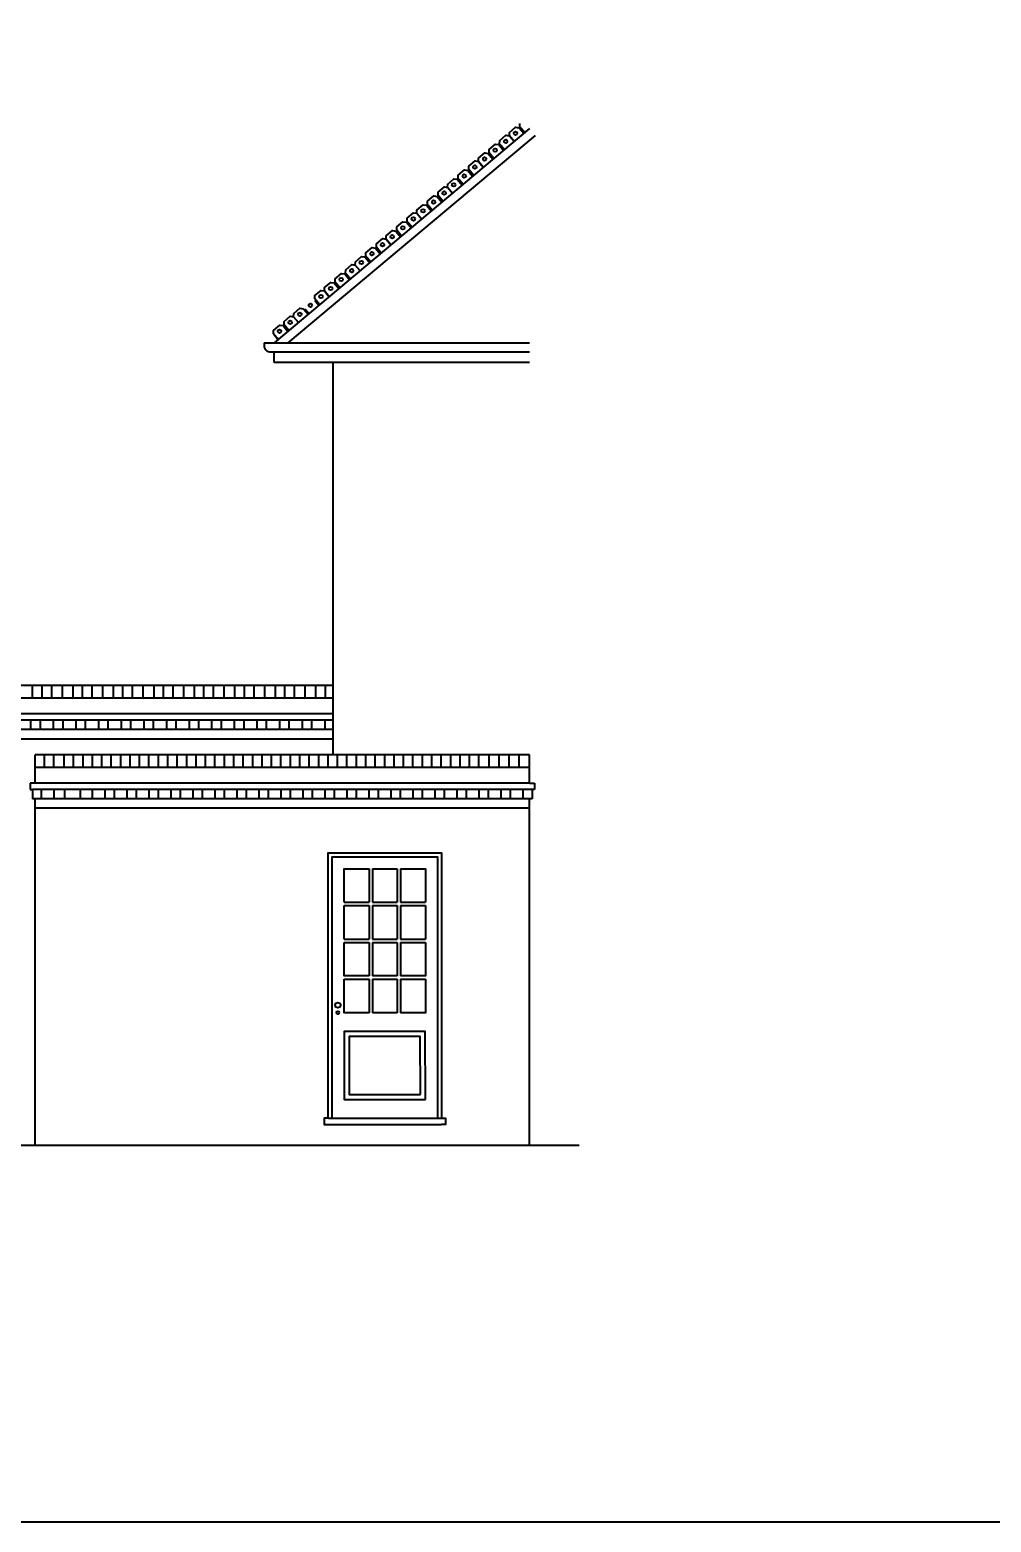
# Model space of a CAD drawing. Header units: millimetres. Extents: x -5841 to 140562, y 1006 to 102310.
# Drawn here: x 37713 to 45361, y 1006 to 12876 of the extents above; entities that cross this region are included whole.
import ezdxf

# ---------------------------------------------------------------- set-up
doc = ezdxf.new("R2010")
doc.units = ezdxf.units.MM
doc.header["$LTSCALE"] = 10
doc.layers.add('CONCEPT HOUSE', color=7, linetype='Continuous')
doc.styles.add('1-20', font='romans.shx', dxfattribs={"width": 0.8, "height": 35})
doc.styles.get("Standard").update_dxf_attribs({"font": 'arial.ttf'})
doc.dimstyles.new('1-20', dxfattribs={"dimtxt": 35, "dimasz": 40, "dimexe": 40, "dimexo": 40, "dimgap": 40, "dimtad": 1, "dimdec": 0, "dimzin": 0, "dimdsep": 46, "dimtxsty": '1-20', "dimblk": 'OBLIQUE', "dimcen": 40, "dimdle": 40, "dimclrd": 251, "dimclre": 251, "dimclrt": 251, "dimadec": 0, "dimazin": 0, "dimtfac": 1, "dimtdec": 0, "dimtix": 1, "dimtmove": 1, "dimatfit": 3, "dimfxl": 1, "dimtolj": 1, "dimtzin": 0, "dimlwd": 25, "dimarcsym": 0})
doc.dimstyles.get("Standard").update_dxf_attribs({"dimtxt": 0.18, "dimasz": 0.18, "dimexe": 0.18, "dimexo": 0.0625, "dimgap": 0.09, "dimtad": 0, "dimtih": 1, "dimtoh": 1, "dimdec": 4, "dimzin": 0, "dimdsep": 46, "dimtxsty": 'Standard', "dimcen": 0.09, "dimadec": 0, "dimazin": 0, "dimtfac": 1, "dimtdec": 4, "dimtofl": 0, "dimtmove": 0, "dimatfit": 3, "dimfxl": 1, "dimtolj": 1, "dimtzin": 0, "dimarcsym": 0})

# ---------------------------------------------------------------- blocks, each defined once
blk = doc.blocks.new('*D')
at = {"color": 0}
for p, q in [((14814, 14384), (14814, 14508)), ((14814, 14508), (15072, 14508)), ((15073, 14508), (15331, 14508)), ((15331, 14384), (15331, 14508))]:
    blk.add_line(p, q, dxfattribs=at)
for points in [[(14814, 14508), (14814, 14508), (14814, 14508)], [(15331, 14508), (15331, 14508), (15331, 14508)]]:
    blk.add_solid(points, dxfattribs=at)
at = {"layer": 'CONCEPT HOUSE', "color": 0}
for p, q in [((63894, 65650), (62747, 65650)), ((62773, 65664), (62801, 65636)), ((62787, 65690), (62787, 58835)), ((62787, 62262), (62671, 62535)), ((62773, 58889), (62801, 58861)), ((63894, 58875), (62747, 58875)), ((9050, 15646), (9078, 15674)), ((9064, 15243), (9064, 15700)), ((11739, 15660), (12012, 15777)), ((14400, 15646), (14428, 15674)), ((14414, 15243), (14414, 15700)), ((14454, 15660), (9024, 15660)), ((7254, 14134), (6768, 14134)), ((6794, 14148), (6822, 14120)), ((6808, 14174), (6808, 8989)), ((6808, 11582), (6691, 11855)), ((15164, 9419), (15164, 9739)), ((18839, 9699), (19112, 9815)), ((22514, 9339), (22514, 9739)), ((15124, 9699), (22554, 9699)), ((15150, 9685), (15178, 9713)), ((22500, 9685), (22528, 9713)), ((7254, 9029), (6768, 9029)), ((6794, 9043), (6822, 9015)), ((9464, 7725), (9464, 6739)), ((22864, 7725), (22864, 6739)), ((16164, 6779), (16495, 6896)), ((9424, 6779), (22904, 6779)), ((9450, 6765), (9478, 6793)), ((22850, 6765), (22878, 6793))]:
    blk.add_line(p, q, dxfattribs=at)
at = {"color": 0, "insert": (15072, 14508), "char_height": 0.18, "attachment_point": 5}
blk.add_mtext('517.2008', dxfattribs=at)
at = {"layer": 'CONCEPT HOUSE', "color": 0, "char_height": 150, "attachment_point": 5, "rotation": 90}
for s, insert in [('6775', (62671, 62262)), ('5105', (6691, 11582))]:
    blk.add_mtext(s, dxfattribs=dict(at, insert=insert))
at = {"layer": 'CONCEPT HOUSE', "color": 0, "char_height": 150, "attachment_point": 5}
for s, insert in [('5350', (11739, 15777)), ('7350', (18839, 9815)), ('13400', (16164, 6896))]:
    blk.add_mtext(s, dxfattribs=dict(at, insert=insert))
blk = doc.blocks.new('_Oblique')
at = {"color": 0}
blk.add_line((-0.35, -0.35), (0.35, 0.35), dxfattribs=at)

msp = doc.modelspace()

# ---------------------------------------------------------------- linework, layer by layer
at = {"color": 140, "ltscale": 10, "transparency": 33554559}
for points in [[(41650.45601, 12058.60515), (41611.82326, 12104.51278), (41612.3354, 12131.08321)], [(41489.2381, 11924.03363), (41450.60535, 11969.94126), (41451.1175, 11996.51169), (41500.85076, 12038.36384), (41527.11807, 12034.32918), (41565.75082, 11988.42155)], [(41566.29202, 11987.77844), (41527.65927, 12033.68607), (41528.17141, 12060.2565), (41577.90468, 12102.10865), (41604.17199, 12098.07399), (41642.80474, 12052.16636)], [(41642.80474, 12052.16636), (41613.83018, 12086.59708), (41621.48145, 12093.03587), (41650.45601, 12058.60515)], [(41320.91013, 11782.38021), (41282.27737, 11828.28784), (41282.78952, 11854.85827), (41332.52278, 11896.71042), (41358.79009, 11892.67576), (41397.42284, 11846.76813)], [(41405.07412, 11853.20692), (41366.44136, 11899.11455), (41366.95351, 11925.68498), (41416.68677, 11967.53713), (41442.95408, 11963.50247), (41481.58683, 11917.59484)], [(41397.42284, 11846.76813), (41368.44828, 11881.19885), (41376.09955, 11887.63765), (41405.07412, 11853.20692)], [(41481.58683, 11917.59484), (41452.61227, 11952.02556), (41460.26354, 11958.46436), (41489.2381, 11924.03363)], [(41159.37488, 11648.18579), (41120.74213, 11694.09342), (41121.25427, 11720.66385), (41170.98754, 11762.51599), (41197.25485, 11758.48134), (41235.8876, 11712.57371)], [(41243.53887, 11719.0125), (41204.90612, 11764.92013), (41205.41826, 11791.49056), (41255.15153, 11833.3427), (41281.41884, 11829.30805), (41320.05159, 11783.40042)], [(41235.8876, 11712.57371), (41206.91304, 11747.00443), (41214.56431, 11753.44322), (41243.53887, 11719.0125)], [(41075.21089, 11577.35908), (41036.57814, 11623.26671), (41037.09029, 11649.83714), (41086.82355, 11691.68928), (41113.09086, 11687.65463), (41151.72361, 11641.747)], [(41151.72361, 11641.747), (41122.74905, 11676.17772), (41130.40032, 11682.61651), (41159.37488, 11648.18579)], [(40915.18263, 11441.3739), (40876.54988, 11487.28153), (40877.06202, 11513.85196), (40926.79529, 11555.70411), (40953.06259, 11551.66945), (40991.69535, 11505.76182)], [(40999.34662, 11512.20061), (40960.71387, 11558.10824), (40961.22601, 11584.67867), (41010.95927, 11626.53082), (41037.22658, 11622.49616), (41075.85934, 11576.58853)], [(40991.69535, 11505.76182), (40962.72078, 11540.19254), (40970.37205, 11546.63133), (40999.34662, 11512.20061)], [(40754.21215, 11306.50837), (40715.5794, 11352.416), (40716.09154, 11378.98643), (40765.8248, 11420.83857), (40792.09211, 11416.80392), (40830.72486, 11370.89629)], [(40831.01864, 11370.54719), (40792.38589, 11416.45482), (40792.89803, 11443.02525), (40842.6313, 11484.8774), (40868.89861, 11480.84274), (40907.53136, 11434.93511)], [(40907.53136, 11434.93511), (40878.55679, 11469.36583), (40886.20806, 11475.80462), (40915.18263, 11441.3739)], [(40585.88417, 11164.85495), (40547.25142, 11210.76258), (40547.76356, 11237.33301), (40597.49682, 11279.18515), (40623.76413, 11275.1505), (40662.39689, 11229.24287)], [(40670.04816, 11235.68166), (40631.41541, 11281.58929), (40631.92755, 11308.15972), (40681.66081, 11350.01186), (40707.92812, 11345.97721), (40746.56087, 11300.06958)], [(40746.56087, 11300.06958), (40717.58631, 11334.5003), (40725.23758, 11340.93909), (40754.21215, 11306.50837)], [(40508.97657, 11100.93626), (40470.34382, 11146.84389), (40470.85596, 11173.41432), (40520.58923, 11215.26647), (40546.85654, 11211.23181), (40585.48929, 11165.32418)], [(40662.39689, 11229.24287), (40633.42232, 11263.67359), (40641.07359, 11270.11238), (40670.04816, 11235.68166)], [(40340.64859, 10959.28284), (40302.01584, 11005.19047), (40302.52799, 11031.7609), (40352.26125, 11073.61305), (40378.52856, 11069.57839), (40417.16131, 11023.67076)], [(40424.81258, 11030.10955), (40386.17983, 11076.01718), (40386.69198, 11102.58761), (40436.42524, 11144.43976), (40462.69255, 11140.4051), (40501.3253, 11094.49747)], [(40417.16131, 11023.67076), (40388.18675, 11058.10148), (40395.83802, 11064.54028), (40424.81258, 11030.10955)], [(40501.3253, 11094.49747), (40472.35074, 11128.92819), (40480.00201, 11135.36699), (40508.97657, 11100.93626)], [(40179.77921, 10824.29717), (40141.14646, 10870.2048), (40141.65861, 10896.77523), (40191.39187, 10938.62738), (40217.65918, 10934.59272), (40256.29193, 10888.68509)], [(40263.9432, 10895.12388), (40225.31045, 10941.03151), (40225.8226, 10967.60194), (40275.55586, 11009.45409), (40301.82317, 11005.41943), (40340.45592, 10959.5118)], [(40256.29193, 10888.68509), (40227.31737, 10923.11581), (40234.96864, 10929.5546), (40263.9432, 10895.12388)], [(40018.80873, 10689.43163), (39980.17598, 10735.33927), (39980.68812, 10761.90969), (40030.42139, 10803.76184), (40056.6887, 10799.72718), (40095.32145, 10753.81955)], [(40095.61523, 10753.47046), (40056.98247, 10799.37809), (40057.49462, 10825.94852), (40107.22788, 10867.80067), (40133.49519, 10863.76601), (40172.12794, 10817.85838)], [(40172.12794, 10817.85838), (40143.15338, 10852.2891), (40150.80465, 10858.72789), (40179.77921, 10824.29717)], [(40011.15746, 10682.99284), (39982.1829, 10717.42357), (39989.83417, 10723.86236), (40018.80873, 10689.43163)], [(39773.67426, 10483.73939), (39735.04151, 10529.64702), (39735.55365, 10556.21745), (39785.28692, 10598.0696), (39811.55423, 10594.03494), (39850.18698, 10548.12731)], [(39850.48075, 10547.77821), (39811.848, 10593.68585), (39812.36015, 10620.25627), (39862.09341, 10662.10842), (39888.36072, 10658.07376), (39926.99347, 10612.16613)], [(39926.99347, 10612.16613), (39898.01891, 10646.59686), (39905.67018, 10653.03565), (39934.64474, 10618.60492)], [(39689.51027, 10412.91268), (39650.87752, 10458.82031), (39651.38966, 10485.39074), (39701.12293, 10527.24289), (39727.39024, 10523.20823), (39766.02299, 10477.3006)], [(39660.53571, 10447.3434), (39660.53571, 10447.3434), (39689.51027, 10412.91268)], [(39766.02299, 10477.3006), (39737.04843, 10511.73132), (39744.6997, 10518.17011), (39773.67426, 10483.73939)], [(39681.859, 10406.47389), (39681.65703, 10406.71389)], [(39681.65703, 10406.71389), (39681.859, 10406.47389)]]:
    msp.add_lwpolyline(points, dxfattribs=at)
for centre in [(41499.16378, 11989.89319), (41576.2177, 12053.638), (41414.99979, 11919.06648), (41253.46455, 11784.87205), (41330.8358, 11848.23977), (41085.13657, 11643.21863), (41169.30056, 11714.04534), (40925.1083, 11507.23346), (41009.27229, 11578.06017), (40840.94431, 11436.40675), (40679.97383, 11301.54121), (40764.13782, 11372.36792), (40518.90225, 11166.79582), (40595.80984, 11230.7145), (40434.73826, 11095.96911), (40273.86888, 10960.98343), (40350.57427, 11025.1424), (40105.5409, 10819.33001), (40189.70489, 10890.15672), (39944.57042, 10684.46448), (40028.73441, 10755.29119), (39860.40643, 10613.63777), (39699.43595, 10478.77224), (39783.59994, 10549.59895)]:
    msp.add_circle(centre, 14, dxfattribs=at)
at = {"layer": 'CONCEPT HOUSE', "color": 140, "ltscale": 10}
for p, q in [((39578.41463, 10385.717), (41688.65472, 10385.717)), ((39620.75234, 10315.717), (41688.65996, 10315.717)), ((41688.65996, 10229.88837), (39656.63391, 10229.88837)), ((40126.82978, 7109.43189), (40126.82978, 10229.88837)), ((40126.82978, 7660.04705), (33301.82978, 7660.04705)), ((40126.82978, 7560.04708), (33301.82978, 7560.04708)), ((40126.82978, 7435.04705), (33301.82978, 7435.04705)), ((40126.82978, 7385.04705), (33301.82978, 7385.04705)), ((40126.82978, 7310.04705), (33301.82978, 7310.04705)), ((40126.82978, 7235.04705), (33301.82978, 7235.04705)), ((37754.90024, 6884.43189), (37754.90024, 7109.43189)), ((41688.90024, 7109.43189), (37754.90024, 7109.43189)), ((41688.90024, 7009.43192), (37754.90024, 7009.43192)), ((41688.9171, 6884.43189), (41688.90024, 7109.43189)), ((41688.90024, 7012.22157), (41688.97558, 7012.22162)), ((37754.90024, 6884.43189), (37714.90024, 6884.43189)), ((37714.90024, 6884.43189), (37714.90024, 6834.43189)), ((37714.90024, 6834.43189), (37734.90024, 6834.43189)), ((41728.9171, 6834.43189), (37734.90024, 6834.43189)), ((37734.90024, 6834.43189), (37734.90024, 6759.43189)), ((41688.9171, 6884.43189), (37754.90024, 6884.43189)), ((37829.90024, 6884.43189), (37829.90024, 6884.54845)), ((41688.9171, 6884.43189), (41728.9171, 6884.43189)), ((41708.9171, 6834.43189), (41708.9171, 6759.43189)), ((41728.9171, 6884.43189), (41728.9171, 6834.43189)), ((37754.90024, 6759.43189), (37734.90024, 6759.43189)), ((41708.9171, 6759.43189), (37734.90024, 6759.43189)), ((37754.90024, 4005.02969), (37754.90024, 6759.43189)), ((41688.90024, 6684.43189), (37754.90024, 6684.43189)), ((41688.90024, 4010.78442), (41688.9171, 6759.46281)), ((40086.33854, 6171.77692), (40085.90689, 6173.82708)), ((40412.28608, 6203.76314), (40412.28608, 5936.76314)), ((40438.28608, 6203.76314), (40438.28608, 5936.76314)), ((40636.28608, 6203.76314), (40636.28608, 5936.76314)), ((40662.28608, 6203.76314), (40662.28608, 5936.76314)), ((40086.33854, 6171.77692), (40086.40387, 6171.77692)), ((40214.28608, 5936.76314), (40412.28608, 5936.76314)), ((40438.28608, 5936.76314), (40636.28608, 5936.76314)), ((40662.28608, 5936.76314), (40860.54237, 5936.76314)), ((40214.28608, 5910.76314), (40412.28608, 5910.76314)), ((40412.28608, 5910.76314), (40412.28608, 5643.76314)), ((40438.28608, 5910.76314), (40438.28608, 5643.76314)), ((40438.28608, 5910.76314), (40636.28608, 5910.76314)), ((40636.28608, 5910.76314), (40636.28608, 5643.76314)), ((40662.28608, 5910.76314), (40662.28608, 5643.76314)), ((40662.28608, 5910.76314), (40860.54237, 5910.76314)), ((40214.28608, 5643.76314), (40412.28608, 5643.76314)), ((40214.28608, 5617.76314), (40412.28608, 5617.76314)), ((40412.28608, 5617.76314), (40412.28608, 5350.76314)), ((40438.28608, 5643.76314), (40636.28608, 5643.76314)), ((40438.28608, 5617.76314), (40438.28608, 5350.76314)), ((40438.28608, 5617.76314), (40636.28608, 5617.76314)), ((40636.28608, 5617.76314), (40636.28608, 5350.76314)), ((40662.28608, 5643.76314), (40860.54237, 5643.76314)), ((40662.28608, 5617.76314), (40662.28608, 5350.76314)), ((40662.28608, 5617.76314), (40860.54237, 5617.76314)), ((40214.28608, 5324.76314), (40412.28608, 5324.76314)), ((40412.28608, 5324.76314), (40412.28608, 5057.76314)), ((40438.28608, 5324.76314), (40438.28608, 5057.76314)), ((40438.28608, 5324.76314), (40636.28608, 5324.76314)), ((40636.28608, 5324.76314), (40636.28608, 5057.76314)), ((40662.28608, 5324.76314), (40662.28608, 5057.76314)), ((40662.28608, 5324.76314), (40860.54237, 5324.76314)), ((40087.68005, 4218.1782), (40988.90151, 4218.1782)), ((40087.68005, 4168.1782), (40988.90151, 4168.1782)), ((32392.38607, 4005.02969), (42082.74928, 4005.02969)), ((41688.90024, 4010.78442), (41688.90024, 4005.02969))]:
    msp.add_line(p, q, dxfattribs=at)
at = {"layer": 'CONCEPT HOUSE', "color": 140, "ltscale": 10, "transparency": 33554559}
for p, q in [((37734.82978, 7560.10352), (37734.82978, 7660.04705)), ((37809.82978, 7560.10352), (37809.82978, 7660.04705)), ((37886.82978, 7560.10352), (37886.82978, 7660.04705)), ((37971.82978, 7560.10352), (37971.82978, 7660.04705)), ((38056.82978, 7560.10352), (38056.82978, 7660.04705)), ((38131.82978, 7560.10352), (38131.82978, 7660.04705)), ((38208.82978, 7560.10352), (38208.82978, 7660.04705)), ((38293.82978, 7560.10352), (38293.82978, 7660.04705)), ((38378.82978, 7560.10352), (38378.82978, 7660.04705)), ((38453.82978, 7560.10352), (38453.82978, 7660.04705)), ((38530.82978, 7560.10352), (38530.82978, 7660.04705)), ((38615.82978, 7560.10352), (38615.82978, 7660.04705)), ((38700.82978, 7560.10352), (38700.82978, 7660.04705)), ((38775.82978, 7560.10352), (38775.82978, 7660.04705)), ((38852.82978, 7560.10352), (38852.82978, 7660.04705)), ((38937.82978, 7560.10352), (38937.82978, 7660.04705)), ((39022.82978, 7560.10352), (39022.82978, 7660.04705)), ((39097.82978, 7560.10352), (39097.82978, 7660.04705)), ((39174.82978, 7560.10352), (39174.82978, 7660.04705)), ((39259.82978, 7560.10352), (39259.82978, 7660.04705)), ((39344.82978, 7560.10352), (39344.82978, 7660.04705)), ((39419.82978, 7560.10352), (39419.82978, 7660.04705)), ((39496.82978, 7560.10352), (39496.82978, 7660.04705)), ((39581.82978, 7560.10352), (39581.82978, 7660.04705)), ((39666.82978, 7560.10352), (39666.82978, 7660.04705)), ((39741.82978, 7560.10352), (39741.82978, 7660.04705)), ((39818.82978, 7560.10352), (39818.82978, 7660.04705)), ((39903.82978, 7560.10352), (39903.82978, 7660.04705)), ((39988.82978, 7560.10352), (39988.82978, 7660.04705)), ((40063.82978, 7560.10352), (40063.82978, 7660.04705)), ((37719.32978, 7385.04705), (37719.32978, 7310.04705)), ((37794.32978, 7385.04705), (37794.32978, 7310.04705)), ((37899.32978, 7385.04705), (37899.32978, 7310.04705)), ((37974.32978, 7385.04705), (37974.32978, 7310.04705)), ((38079.32978, 7385.04705), (38079.32978, 7310.04705)), ((38154.32978, 7385.04705), (38154.32978, 7310.04705)), ((38259.32978, 7385.04705), (38259.32978, 7310.04705)), ((38334.32978, 7385.04705), (38334.32978, 7310.04705)), ((38439.32978, 7385.04705), (38439.32978, 7310.04705)), ((38514.32978, 7385.04705), (38514.32978, 7310.04705)), ((38619.32978, 7385.04705), (38619.32978, 7310.04705)), ((38694.32978, 7385.04705), (38694.32978, 7310.04705)), ((38799.32978, 7385.04705), (38799.32978, 7310.04705)), ((38874.32978, 7385.04705), (38874.32978, 7310.04705)), ((38979.32978, 7385.04705), (38979.32978, 7310.04705)), ((39054.32978, 7385.04705), (39054.32978, 7310.04705)), ((39159.32978, 7385.04705), (39159.32978, 7310.04705)), ((39234.32978, 7385.04705), (39234.32978, 7310.04705)), ((39339.32978, 7385.04705), (39339.32978, 7310.04705)), ((39414.32978, 7385.04705), (39414.32978, 7310.04705)), ((39519.32978, 7385.04705), (39519.32978, 7310.04705)), ((39594.32978, 7385.04705), (39594.32978, 7310.04705)), ((39699.32978, 7385.04705), (39699.32978, 7310.04705)), ((39774.32978, 7385.04705), (39774.32978, 7310.04705)), ((39879.32978, 7385.04705), (39879.32978, 7310.04705)), ((39954.32978, 7385.04705), (39954.32978, 7310.04705)), ((40059.32978, 7385.04705), (40059.32978, 7310.04705)), ((37829.90024, 7009.48837), (37829.90024, 7109.43189)), ((37904.90024, 7009.48837), (37904.90024, 7109.43189)), ((37985.90024, 7009.48837), (37985.90024, 7109.43189)), ((38060.90024, 7009.48837), (38060.90024, 7109.43189)), ((38135.90024, 7009.48837), (38135.90024, 7109.43189)), ((38210.90024, 7009.48837), (38210.90024, 7109.43189)), ((38285.90024, 7009.48837), (38285.90024, 7109.43189)), ((38360.90024, 7009.48837), (38360.90024, 7109.43189)), ((38435.90024, 7009.48837), (38435.90024, 7109.43189)), ((38510.90024, 7009.48837), (38510.90024, 7109.43189)), ((38585.90024, 7009.48837), (38585.90024, 7109.43189)), ((38660.90024, 7009.48837), (38660.90024, 7109.43189)), ((38735.90024, 7009.48837), (38735.90024, 7109.43189)), ((38810.90024, 7009.48837), (38810.90024, 7109.43189)), ((38885.90024, 7009.48837), (38885.90024, 7109.43189)), ((38960.90024, 7009.48837), (38960.90024, 7109.43189)), ((39035.90024, 7009.48837), (39035.90024, 7109.43189)), ((39110.90024, 7009.48837), (39110.90024, 7109.43189)), ((39185.90024, 7009.48837), (39185.90024, 7109.43189)), ((39260.90024, 7009.48837), (39260.90024, 7109.43189)), ((39335.90024, 7009.48837), (39335.90024, 7109.43189)), ((39410.90024, 7009.48837), (39410.90024, 7109.43189)), ((39485.90024, 7009.48837), (39485.90024, 7109.43189)), ((39560.90024, 7009.48837), (39560.90024, 7109.43189)), ((39635.90024, 7009.48837), (39635.90024, 7109.43189)), ((39710.90024, 7009.48837), (39710.90024, 7109.43189)), ((39785.90024, 7009.48837), (39785.90024, 7109.43189)), ((39860.90024, 7009.48837), (39860.90024, 7109.43189)), ((39935.90024, 7009.48837), (39935.90024, 7109.43189)), ((40010.90024, 7009.48837), (40010.90024, 7109.43189)), ((40085.90024, 7009.48837), (40085.90024, 7109.43189)), ((40160.90024, 7009.48837), (40160.90024, 7109.43189)), ((40235.90024, 7009.48837), (40235.90024, 7109.43189)), ((40310.90024, 7009.48837), (40310.90024, 7109.43189)), ((40385.90024, 7009.48837), (40385.90024, 7109.43189)), ((40460.90024, 7009.48837), (40460.90024, 7109.43189)), ((40535.90024, 7009.48837), (40535.90024, 7109.43189)), ((40610.90024, 7009.48837), (40610.90024, 7109.43189)), ((40685.90024, 7009.48837), (40685.90024, 7109.43189)), ((40760.90024, 7009.48837), (40760.90024, 7109.43189)), ((40835.90024, 7009.48837), (40835.90024, 7109.43189)), ((40910.90024, 7009.48837), (40910.90024, 7109.43189)), ((40985.90024, 7009.48837), (40985.90024, 7109.43189)), ((41060.90024, 7009.48837), (41060.90024, 7109.43189)), ((41135.90024, 7009.48837), (41135.90024, 7109.43189)), ((41210.90024, 7009.48837), (41210.90024, 7109.43189)), ((41285.90024, 7009.48837), (41285.90024, 7109.43189)), ((41365.90024, 7009.48837), (41365.90024, 7109.43189)), ((41445.90024, 7009.48837), (41445.90024, 7109.43189)), ((41525.90024, 7009.48837), (41525.90024, 7109.43189)), ((41605.90024, 7009.48837), (41605.90024, 7109.43189)), ((37802.9171, 6834.43189), (37802.9171, 6759.43189)), ((37902.9171, 6834.43189), (37902.9171, 6759.43189)), ((37988.27777, 6834.43189), (37988.27777, 6759.43189)), ((38112.28361, 6834.43189), (38112.28361, 6759.43189)), ((38208.9171, 6834.43189), (38208.9171, 6759.43189)), ((38308.9171, 6834.43189), (38308.9171, 6759.43189)), ((38383.9171, 6834.43189), (38383.9171, 6759.43189)), ((38483.9171, 6834.43189), (38483.9171, 6759.43189)), ((38558.9171, 6834.43189), (38558.9171, 6759.43189)), ((38658.9171, 6834.43189), (38658.9171, 6759.43189)), ((38733.9171, 6834.43189), (38733.9171, 6759.43189)), ((38833.9171, 6834.43189), (38833.9171, 6759.43189)), ((38908.9171, 6834.43189), (38908.9171, 6759.43189)), ((39008.9171, 6834.43189), (39008.9171, 6759.43189)), ((39083.9171, 6834.43189), (39083.9171, 6759.43189)), ((39183.9171, 6834.43189), (39183.9171, 6759.43189)), ((39258.9171, 6834.43189), (39258.9171, 6759.43189)), ((39358.9171, 6834.43189), (39358.9171, 6759.43189)), ((39433.9171, 6834.43189), (39433.9171, 6759.43189)), ((39533.9171, 6834.43189), (39533.9171, 6759.43189)), ((39608.9171, 6834.43189), (39608.9171, 6759.43189)), ((39708.9171, 6834.43189), (39708.9171, 6759.43189)), ((39783.9171, 6834.43189), (39783.9171, 6759.43189)), ((39883.9171, 6834.43189), (39883.9171, 6759.43189)), ((39958.9171, 6834.43189), (39958.9171, 6759.43189)), ((40058.9171, 6834.43189), (40058.9171, 6759.43189)), ((40133.9171, 6834.43189), (40133.9171, 6759.43189)), ((40233.9171, 6834.43189), (40233.9171, 6759.43189)), ((40308.9171, 6834.43189), (40308.9171, 6759.43189)), ((40408.9171, 6834.43189), (40408.9171, 6759.43189)), ((40483.9171, 6834.43189), (40483.9171, 6759.43189)), ((40583.9171, 6834.43189), (40583.9171, 6759.43189)), ((40658.9171, 6834.43189), (40658.9171, 6759.43189)), ((40758.9171, 6834.43189), (40758.9171, 6759.43189)), ((40833.9171, 6834.43189), (40833.9171, 6759.43189)), ((40933.9171, 6834.43189), (40933.9171, 6759.43189)), ((41008.9171, 6834.43189), (41008.9171, 6759.43189)), ((41108.9171, 6834.43189), (41108.9171, 6759.43189)), ((41183.9171, 6834.43189), (41183.9171, 6759.43189)), ((41283.9171, 6834.43189), (41283.9171, 6759.43189)), ((41358.9171, 6834.43189), (41358.9171, 6759.43189)), ((41458.9171, 6834.43189), (41458.9171, 6759.43189)), ((41533.9171, 6834.43189), (41533.9171, 6759.43189)), ((41633.9171, 6834.43189), (41633.9171, 6759.43189))]:
    msp.add_line(p, q, dxfattribs=at)
at = {"layer": 'CONCEPT HOUSE', "color": 0, "ltscale": 10, "true_color": 0xf8d731}
msp.add_lwpolyline([(1240.50621, 35787.1363), (54043.25383, 35787.1363), (54043.25383, 1005.74566), (1240.50621, 1005.74566)], close=True, dxfattribs=at)
at = {"layer": 'CONCEPT HOUSE', "color": 140, "ltscale": 10}
for points in [[(41688.52695, 12090.6777), (39656.63391, 10385.717)], [(41733.52208, 12037.05459), (39765.53457, 10385.717)], [(39656.63391, 10229.88837), (39656.63391, 10315.717)], [(40087.28608, 4218.1782), (40087.28608, 6330.76314), (40987.52147, 6330.76314), (40988.90151, 4218.1782)], [(40119.28608, 4218.1782), (40119.28608, 6298.76314), (40955.54237, 6298.76314), (40956.90152, 4218.15729)], [(40214.28608, 5936.76314), (40214.28608, 6203.76314), (40412.28608, 6203.76314)], [(40438.28608, 6203.76314), (40537.41423, 6203.76314), (40636.28608, 6203.76314)], [(40662.28608, 6203.76314), (40860.54237, 6203.76314), (40860.54237, 5936.76314)], [(40214.28608, 5643.76314), (40214.28608, 5910.76314)], [(40860.54237, 5910.76314), (40860.54237, 5643.76314)], [(40412.28608, 5350.76314), (40214.28608, 5350.76314), (40214.28608, 5617.76314)], [(40860.54237, 5617.76314), (40860.54237, 5350.76314), (40662.28608, 5350.76314)], [(40636.28608, 5350.76314), (40438.28608, 5350.76314)], [(40412.28608, 5057.76314), (40214.28608, 5057.76314), (40214.28608, 5324.76314)], [(40860.54237, 5324.76314), (40860.54237, 5057.76314), (40662.28608, 5057.76314)], [(40636.28608, 5057.76314), (40438.28608, 5057.76314)], [(40087.68005, 4218.1782), (40055.68005, 4218.1782), (40055.68005, 4168.1782), (40087.68005, 4168.1782)], [(40988.90151, 4218.1782), (41020.90151, 4218.1782), (41020.90151, 4168.1782), (40988.90151, 4168.1782)]]:
    msp.add_lwpolyline(points, dxfattribs=at)
for points in [[(40860.54237, 4368.1782), (40859.00063, 4907.7698), (40212.74434, 4907.7698), (40214.28608, 4368.1782)], [(40820.54237, 4408.1782), (40819.00063, 4867.7698), (40252.74434, 4867.7698), (40254.28608, 4408.1782)]]:
    msp.add_lwpolyline(points, close=True, dxfattribs=at)
for centre, radius in [((40163.58877, 5118.1782), 21.39853), ((40163.58877, 5059.1796), 11.39853)]:
    msp.add_circle(centre, radius, dxfattribs=at)
msp.add_arc((39629.04826, 10368.53802), 53.46852, 161.258953483, 261.074201411, dxfattribs=at)

# ---------------------------------------------------------------- dimensions: what is measured, and where the dimension line sits
at = {"color": 140, "ltscale": 10}
dim = msp.add_linear_dim(base=(15255.22877, 14508.00988), p1=(14813.78969, 14384.34459), p2=(15330.99051, 14384.34459), dimstyle='Standard', override={"dimpost": '<>'}, dxfattribs=at)
dim.commit()
dim.dimension.update_dxf_attribs({"geometry": '*D', "text_midpoint": (15072.3901, 14508.00988), "dimtype": 128})
at = {"layer": 'CONCEPT HOUSE', "color": 140, "ltscale": 10}
for base, p1, p2, middle in [((9063.78969, 15659.95344), (14413.78969, 15203.48064), (9063.78969, 15203.48064), (11738.78969, 15776.59055)), ((22513.78969, 9698.7332), (15163.78969, 9379.34459), (22513.78969, 9298.87511), (18838.78969, 9815.37031)), ((22863.78969, 6778.95432), (9463.78969, 7765.33001), (22863.78969, 7765.33001), (16163.78969, 6895.59143))]:
    dim = msp.add_linear_dim(base=base, p1=p1, p2=p2, dimstyle='1-20', override={"dimtxt": 150, "dimpost": '<>', "dimtxsty": 'Standard'}, dxfattribs=at)
    dim.commit()
    dim.dimension.update_dxf_attribs({"geometry": '*D', "text_midpoint": middle})
dim = msp.add_linear_dim(base=(6807.69457, 9029.34459), p1=(7293.90425, 14134.34459), p2=(7293.90425, 9029.34459), angle=90, dimstyle='1-20', override={"dimtxt": 150, "dimpost": '<>', "dimtxsty": 'Standard'}, dxfattribs=at)
dim.commit()
dim.dimension.update_dxf_attribs({"geometry": '*D', "text_midpoint": (6691.10862, 11581.84459)})
at = {"layer": 'CONCEPT HOUSE', "color": 6, "ltscale": 10}
dim = msp.add_linear_dim(base=(62787.20868, 58875.10169), p1=(63933.6128, 65649.68692), p2=(63933.6128, 58875.10169), angle=90, dimstyle='1-20', override={"dimtxt": 150, "dimpost": '<>', "dimtxsty": 'Standard'}, dxfattribs=at)
dim.commit()
dim.dimension.update_dxf_attribs({"geometry": '*D', "text_midpoint": (62670.62274, 62262.3943)})

doc.saveas('drawing.dxf')
